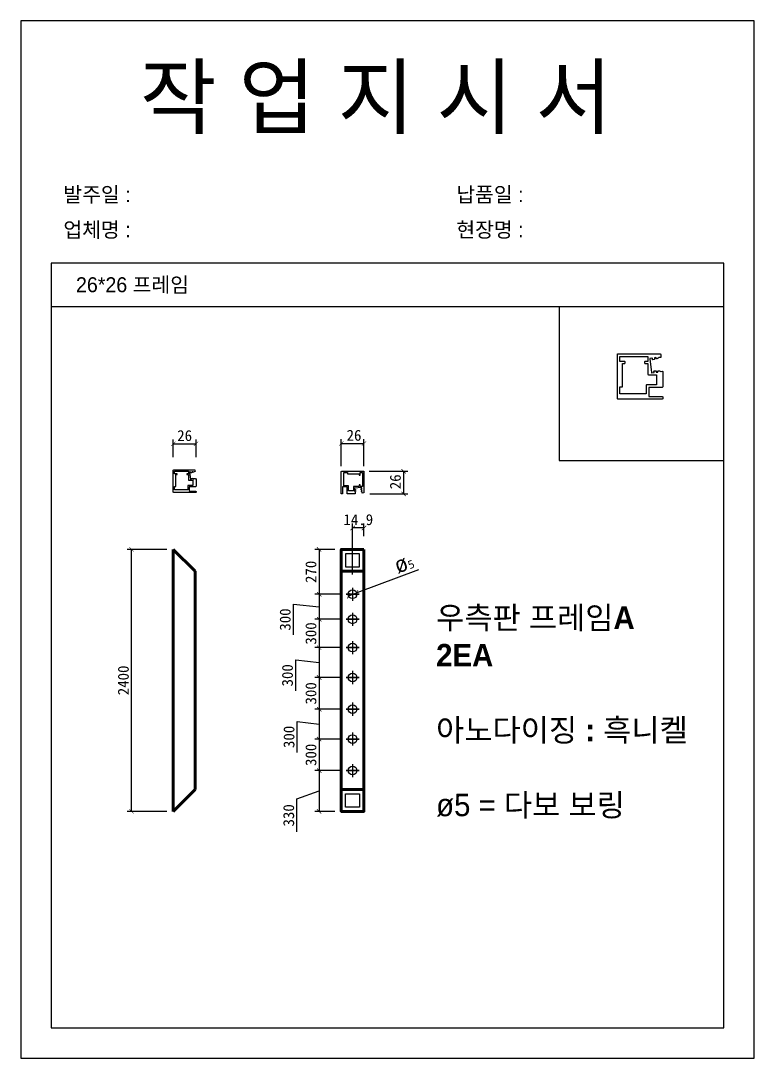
# Model space of a CAD drawing. Header units: millimetres. Extents: x -44117 to 256353, y -2095463 to 65325.
# Drawn here: x 59847 to 61527, y 21138 to 23514 of the extents above; entities that cross this region are included whole.
import ezdxf

# ---------------------------------------------------------------- set-up
doc = ezdxf.new("R2010")
doc.units = ezdxf.units.MM
doc.header["$LTSCALE"] = 10
doc.layers.add('Layer1', color=7, linetype='Continuous', lineweight=70)
doc.dimstyles.new('ISO-25', dxfattribs={"dimtxt": 2.5, "dimasz": 2.5, "dimexe": 1, "dimexo": 1, "dimtad": 1, "dimtxsty": 'Standard', "dimblk": 'ARCHTICK', "dimcen": 2.5, "dimadec": 0, "dimazin": 0, "dimtfac": 1, "dimtmove": 0, "dimatfit": 3, "dimfxl": 0, "dimarcsym": 0})

# ---------------------------------------------------------------- blocks, each defined once
blk = doc.blocks.new('_ArchTick')
at = {"color": 0, "linetype": 'ByBlock', "const_width": 0.15}
blk.add_lwpolyline([(-0.5, -0.5), (0.5, 0.5)], dxfattribs=at)
blk = doc.blocks.new('*D1597')
at = {"color": 0, "lineweight": -2}
for p, q in [((60581.5, 22493.6), (60581.5, 22555.6)), ((60633.5, 22494.1), (60633.5, 22555.6)), ((60581.5, 22545.6), (60633.5, 22545.6))]:
    blk.add_line(p, q, dxfattribs=at)
at = {"layer": 'Defpoints', "color": 0}
for p in [(60633.5, 22545.6), (60581.5, 22478.6), (60633.5, 22479.1)]:
    blk.add_point(p, dxfattribs=at)
at = {"color": 0, "lineweight": -2, "xscale": 10, "yscale": 10, "zscale": 10, "rotation": 180}
blk.add_blockref('_ArchTick', (60581.5, 22545.6), dxfattribs=at)
at = {"color": 0, "lineweight": -2, "xscale": 10, "yscale": 10, "zscale": 10}
blk.add_blockref('_ArchTick', (60633.5, 22545.6), dxfattribs=at)
at = {"color": 0, "insert": (60610.7, 22564.4), "char_height": 25, "attachment_point": 5}
blk.add_mtext('26', dxfattribs=at)
blk = doc.blocks.new('*D1598')
at = {"color": 0, "lineweight": -2}
for p, q in [((60645.3, 22482.1), (60734.2, 22482.1)), ((60724.2, 22482.1), (60724.2, 22430.1)), ((60647, 22430.1), (60734.2, 22430.1))]:
    blk.add_line(p, q, dxfattribs=at)
at = {"layer": 'Defpoints', "color": 0}
for p in [(60630.3, 22482.1), (60632, 22430.1), (60724.2, 22430.1)]:
    blk.add_point(p, dxfattribs=at)
at = {"color": 0, "lineweight": -2, "xscale": 10, "yscale": 10, "zscale": 10}
for p, rotation in [((60724.2, 22482.1), 90), ((60724.2, 22430.1), 270)]:
    blk.add_blockref('_ArchTick', p, dxfattribs=dict(at, rotation=rotation))
at = {"color": 0, "insert": (60705.5, 22458), "char_height": 25, "attachment_point": 5, "rotation": 90}
blk.add_mtext('26', dxfattribs=at)
blk = doc.blocks.new('*D1599')
at = {"color": 0, "lineweight": -2}
for p, q in [((60196.8, 22514.4), (60196.8, 22554.9)), ((60248.8, 22514.4), (60248.8, 22554.9)), ((60196.8, 22544.9), (60248.8, 22544.9))]:
    blk.add_line(p, q, dxfattribs=at)
at = {"layer": 'Defpoints', "color": 0}
for p in [(60248.8, 22544.9), (60196.8, 22484.4), (60248.8, 22484.4)]:
    blk.add_point(p, dxfattribs=at)
at = {"color": 0, "lineweight": -2, "xscale": 10, "yscale": 10, "zscale": 10, "rotation": 180}
blk.add_blockref('_ArchTick', (60196.8, 22544.9), dxfattribs=at)
at = {"color": 0, "lineweight": -2, "xscale": 10, "yscale": 10, "zscale": 10}
blk.add_blockref('_ArchTick', (60248.8, 22544.9), dxfattribs=at)
at = {"color": 0, "insert": (60222.8, 22563.7), "char_height": 25, "attachment_point": 5}
blk.add_mtext('26', dxfattribs=at)
blk = doc.blocks.new('*D1600')
at = {"color": 0, "lineweight": -2}
for p, q in [((60758.7, 22256.5), (60616.8, 22203.9)), ((60598.1, 22196.9), (60616.8, 22203.9)), ((60598.1, 22196.9), (60598.1, 22196.9))]:
    blk.add_line(p, q, dxfattribs=at)
at = {"layer": 'Defpoints', "color": 0}
for p in [(60598.1, 22196.9), (60616.8, 22203.9)]:
    blk.add_point(p, dxfattribs=at)
at = {"color": 0, "lineweight": -2, "xscale": 10, "yscale": 10, "zscale": 10}
for p, rotation in [((60598.1, 22196.9), 20.35034544433013), ((60616.8, 22203.9), 200.3503454443301)]:
    blk.add_blockref('_ArchTick', p, dxfattribs=dict(at, rotation=rotation))
at = {"color": 0, "insert": (60724.9, 22271.7), "char_height": 25, "attachment_point": 5, "rotation": 20.3503}
blk.add_mtext('{\\fGulim|b0|i0|c129|p50;\\H1.4583x;ø\\fMalgun Gothic|b0|i0|c129|p50;\\H0.51429x;5}', dxfattribs=at)
blk = doc.blocks.new('*D1601')
at = {"color": 0, "lineweight": -2}
for p, q in [((60607.5, 22245.4), (60607.5, 22362.3)), ((60633.5, 22333.2), (60633.5, 22362.3)), ((60633.5, 22352.3), (60607.5, 22352.3))]:
    blk.add_line(p, q, dxfattribs=at)
at = {"layer": 'Defpoints', "color": 0}
for p in [(60607.5, 22352.3), (60633.5, 22303.2), (60607.5, 22215.4)]:
    blk.add_point(p, dxfattribs=at)
at = {"color": 0, "lineweight": -2, "xscale": 10, "yscale": 10, "zscale": 10, "rotation": 180}
blk.add_blockref('_ArchTick', (60607.5, 22352.3), dxfattribs=at)
at = {"color": 0, "lineweight": -2, "xscale": 10, "yscale": 10, "zscale": 10}
blk.add_blockref('_ArchTick', (60633.5, 22352.3), dxfattribs=at)
at = {"color": 0, "insert": (60620.5, 22371.1), "char_height": 25, "attachment_point": 5}
blk.add_mtext('14.9', dxfattribs=at)
blk = doc.blocks.new('*D1602')
at = {"color": 0, "lineweight": -2}
for p, q in [((60566.5, 22303.2), (60520.9, 22303.2)), ((60530.9, 22303.2), (60530.9, 22200.4)), ((60577.5, 22200.4), (60520.9, 22200.4))]:
    blk.add_line(p, q, dxfattribs=at)
at = {"layer": 'Defpoints', "color": 0}
for p in [(60581.5, 22303.2), (60530.9, 22200.4), (60592.5, 22200.4)]:
    blk.add_point(p, dxfattribs=at)
at = {"color": 0, "lineweight": -2, "xscale": 10, "yscale": 10, "zscale": 10}
for p, rotation in [((60530.9, 22303.2), 90), ((60530.9, 22200.4), 270)]:
    blk.add_blockref('_ArchTick', p, dxfattribs=dict(at, rotation=rotation))
at = {"color": 0, "insert": (60512.1, 22251.8), "char_height": 25, "attachment_point": 5, "rotation": 90}
blk.add_mtext('270', dxfattribs=at)
blk = doc.blocks.new('*D1603')
at = {"color": 0, "lineweight": -2}
for p, q in [((60577.5, 22200.4), (60520.9, 22200.4)), ((60530.9, 22200.4), (60530.9, 22143.1)), ((60471.8, 22107.2), (60471.8, 22178)), ((60471.8, 22178), (60530.9, 22171.8)), ((60577.5, 22143.1), (60520.9, 22143.1))]:
    blk.add_line(p, q, dxfattribs=at)
at = {"layer": 'Defpoints', "color": 0}
for p in [(60592.5, 22200.4), (60530.9, 22143.1), (60592.5, 22143.1)]:
    blk.add_point(p, dxfattribs=at)
at = {"color": 0, "lineweight": -2, "xscale": 10, "yscale": 10, "zscale": 10}
for p, rotation in [((60530.9, 22200.4), 90), ((60530.9, 22143.1), 270)]:
    blk.add_blockref('_ArchTick', p, dxfattribs=dict(at, rotation=rotation))
at = {"color": 0, "insert": (60453.1, 22142.6), "char_height": 25, "attachment_point": 5, "rotation": 90}
blk.add_mtext('300', dxfattribs=at)
blk = doc.blocks.new('*D1604')
at = {"color": 0, "lineweight": -2}
for p, q in [((60577.5, 22143.1), (60520.9, 22143.1)), ((60530.9, 22143.1), (60530.9, 22078.2)), ((60577.5, 22078.2), (60520.9, 22078.2))]:
    blk.add_line(p, q, dxfattribs=at)
at = {"layer": 'Defpoints', "color": 0}
for p in [(60592.5, 22143.1), (60530.9, 22078.2), (60592.5, 22078.2)]:
    blk.add_point(p, dxfattribs=at)
at = {"color": 0, "lineweight": -2, "xscale": 10, "yscale": 10, "zscale": 10}
for p, rotation in [((60530.9, 22143.1), 90), ((60530.9, 22078.2), 270)]:
    blk.add_blockref('_ArchTick', p, dxfattribs=dict(at, rotation=rotation))
at = {"color": 0, "insert": (60512.1, 22110.7), "char_height": 25, "attachment_point": 5, "rotation": 90}
blk.add_mtext('300', dxfattribs=at)
blk = doc.blocks.new('*D1605')
at = {"color": 0, "lineweight": -2}
for p, q in [((60577.5, 22078.2), (60520.9, 22078.2)), ((60530.9, 22078.2), (60530.9, 22009.8)), ((60477.1, 21979.4), (60477.1, 22050.3)), ((60477.1, 22050.3), (60530.9, 22044)), ((60577.5, 22009.8), (60520.9, 22009.8))]:
    blk.add_line(p, q, dxfattribs=at)
at = {"layer": 'Defpoints', "color": 0}
for p in [(60592.5, 22078.2), (60530.9, 22009.8), (60592.5, 22009.8)]:
    blk.add_point(p, dxfattribs=at)
at = {"color": 0, "lineweight": -2, "xscale": 10, "yscale": 10, "zscale": 10}
for p, rotation in [((60530.9, 22078.2), 90), ((60530.9, 22009.8), 270)]:
    blk.add_blockref('_ArchTick', p, dxfattribs=dict(at, rotation=rotation))
at = {"color": 0, "insert": (60458.3, 22014.8), "char_height": 25, "attachment_point": 5, "rotation": 90}
blk.add_mtext('300', dxfattribs=at)
blk = doc.blocks.new('*D1606')
at = {"color": 0, "lineweight": -2}
for p, q in [((60577.5, 22009.8), (60520.9, 22009.8)), ((60530.9, 22009.8), (60530.9, 21937.2)), ((60577.5, 21937.2), (60520.9, 21937.2))]:
    blk.add_line(p, q, dxfattribs=at)
at = {"layer": 'Defpoints', "color": 0}
for p in [(60592.5, 22009.8), (60530.9, 21937.2), (60592.5, 21937.2)]:
    blk.add_point(p, dxfattribs=at)
at = {"color": 0, "lineweight": -2, "xscale": 10, "yscale": 10, "zscale": 10}
for p, rotation in [((60530.9, 22009.8), 90), ((60530.9, 21937.2), 270)]:
    blk.add_blockref('_ArchTick', p, dxfattribs=dict(at, rotation=rotation))
at = {"color": 0, "insert": (60512.1, 21973.5), "char_height": 25, "attachment_point": 5, "rotation": 90}
blk.add_mtext('300', dxfattribs=at)
blk = doc.blocks.new('*D1607')
at = {"color": 0, "lineweight": -2}
for p, q in [((60577.5, 21937.2), (60520.9, 21937.2)), ((60530.9, 21937.2), (60530.9, 21868.8)), ((60480.6, 21838.4), (60480.6, 21909.3)), ((60480.6, 21909.3), (60530.9, 21903)), ((60577.5, 21868.8), (60520.9, 21868.8))]:
    blk.add_line(p, q, dxfattribs=at)
at = {"layer": 'Defpoints', "color": 0}
for p in [(60592.5, 21937.2), (60530.9, 21868.8), (60592.5, 21868.8)]:
    blk.add_point(p, dxfattribs=at)
at = {"color": 0, "lineweight": -2, "xscale": 10, "yscale": 10, "zscale": 10}
for p, rotation in [((60530.9, 21937.2), 90), ((60530.9, 21868.8), 270)]:
    blk.add_blockref('_ArchTick', p, dxfattribs=dict(at, rotation=rotation))
at = {"color": 0, "insert": (60461.9, 21873.8), "char_height": 25, "attachment_point": 5, "rotation": 90}
blk.add_mtext('300', dxfattribs=at)
blk = doc.blocks.new('*D1608')
at = {"color": 0, "lineweight": -2}
for p, q in [((60577.5, 21868.8), (60520.9, 21868.8)), ((60530.9, 21868.8), (60530.9, 21796.7)), ((60577.5, 21796.7), (60520.9, 21796.7))]:
    blk.add_line(p, q, dxfattribs=at)
at = {"layer": 'Defpoints', "color": 0}
for p in [(60592.5, 21868.8), (60530.9, 21796.7), (60592.5, 21796.7)]:
    blk.add_point(p, dxfattribs=at)
at = {"color": 0, "lineweight": -2, "xscale": 10, "yscale": 10, "zscale": 10}
for p, rotation in [((60530.9, 21868.8), 90), ((60530.9, 21796.7), 270)]:
    blk.add_blockref('_ArchTick', p, dxfattribs=dict(at, rotation=rotation))
at = {"color": 0, "insert": (60512.1, 21832.7), "char_height": 25, "attachment_point": 5, "rotation": 90}
blk.add_mtext('300', dxfattribs=at)
blk = doc.blocks.new('*D1609')
at = {"color": 0, "lineweight": -2}
for p, q in [((60577.5, 21796.7), (60520.9, 21796.7)), ((60530.9, 21796.7), (60530.9, 21703.2)), ((60479.9, 21731.6), (60530.9, 21750)), ((60479.9, 21656.6), (60479.9, 21731.6)), ((60566.5, 21703.2), (60520.9, 21703.2))]:
    blk.add_line(p, q, dxfattribs=at)
at = {"layer": 'Defpoints', "color": 0}
for p in [(60592.5, 21796.7), (60530.9, 21703.2), (60581.5, 21703.2)]:
    blk.add_point(p, dxfattribs=at)
at = {"color": 0, "lineweight": -2, "xscale": 10, "yscale": 10, "zscale": 10}
for p, rotation in [((60530.9, 21796.7), 90), ((60530.9, 21703.2), 270)]:
    blk.add_blockref('_ArchTick', p, dxfattribs=dict(at, rotation=rotation))
at = {"color": 0, "insert": (60461.2, 21694.1), "char_height": 25, "attachment_point": 5, "rotation": 90}
blk.add_mtext('330', dxfattribs=at)
blk = doc.blocks.new('*D1610')
at = {"color": 0, "lineweight": -2}
for p, q in [((60181.8, 22303.2), (60091.2, 22303.2)), ((60101.2, 21703.2), (60101.2, 22303.2)), ((60181.8, 21703.2), (60091.2, 21703.2))]:
    blk.add_line(p, q, dxfattribs=at)
at = {"layer": 'Defpoints', "color": 0}
for p in [(60101.2, 22303.2), (60196.8, 22303.2), (60196.8, 21703.2)]:
    blk.add_point(p, dxfattribs=at)
at = {"color": 0, "lineweight": -2, "xscale": 10, "yscale": 10, "zscale": 10}
for p, rotation in [((60101.2, 22303.2), 90), ((60101.2, 21703.2), 270)]:
    blk.add_blockref('_ArchTick', p, dxfattribs=dict(at, rotation=rotation))
at = {"color": 0, "insert": (60082.5, 22003.2), "char_height": 25, "attachment_point": 5, "rotation": 90}
blk.add_mtext('2400', dxfattribs=at)

msp = doc.modelspace()

# ---------------------------------------------------------------- linework, layer by layer
for p, q in [((61457.39461, 22958.68569), (59917.39461, 22958.68569)), ((61457.39461, 22858.68569), (59917.39461, 22858.68569))]:
    msp.add_line(p, q)
at = {"lineweight": 30}
for p, q in [((60607.45868, 22215.41692), (60607.45868, 22185.41692)), ((60607.45868, 22158.0868), (60607.45868, 22128.0868)), ((60607.45868, 22093.22839), (60607.45868, 22063.22839)), ((60607.45868, 22024.794), (60607.45868, 21994.794)), ((60607.45868, 21952.24612), (60607.45868, 21922.24612)), ((60607.45868, 21883.78432), (60607.45868, 21853.78432)), ((60607.45868, 21811.68732), (60607.45868, 21781.68732))]:
    msp.add_line(p, q, dxfattribs=at)
for points in [[(59847.39461, 21137.85541), (61527.39461, 21137.85541), (61527.39461, 23513.85541), (59847.39461, 23513.85541)], [(61457.39461, 22858.68569), (61080.44586, 22858.68569), (61080.44586, 22507.07872), (61457.39461, 22507.07872)], [(60623.45868, 22293.22839), (60591.45868, 22293.22839), (60591.45868, 22263.22839), (60623.45868, 22263.22839)], [(60623.45868, 21713.22839), (60591.45868, 21713.22839), (60591.45868, 21743.22839), (60623.45868, 21743.22839)]]:
    msp.add_lwpolyline(points, close=True)
msp.add_lwpolyline([(59917.39461, 22958.68569), (59917.39461, 21207.85541), (61457.39461, 21207.85541), (61457.39461, 22958.68569)])
for points in [[(61313.76363, 22743.83003), (61313.76363, 22743.83003), (61313.76363, 22743.83003, -0.4142135624), (61313.06768, 22742.93803), (61309.99579, 22742.55878, 0.1357168379), (61309.6018, 22742.39562, -0.1201861936), (61303.98456, 22739.86564, -0.4322308638), (61303.04425, 22740.55412), (61302.90484, 22741.68334, 0.4142135624), (61302.01285, 22742.37929), (61299.47214, 22742.06562, 0.4142135624), (61298.77619, 22741.17362), (61299.07026, 22738.79171, -0.4142135624), (61298.37431, 22737.89971), (61295.19842, 22737.50762, -0.4142135624), (61294.30642, 22738.20357), (61294.01236, 22740.58549, 0.4142135624), (61293.12036, 22741.28144), (61288.75352, 22740.74231, 0.4142135624), (61288.05757, 22739.85032), (61291.97848, 22708.09144, 0.4142135624), (61292.87047, 22707.39549), (61297.23732, 22707.93461, 0.4142135624), (61297.93327, 22708.82661), (61297.6392, 22711.20852, -0.4142135624), (61298.33515, 22712.10052), (61301.51104, 22712.49261, -0.4142135624), (61302.40303, 22711.79666), (61302.6971, 22709.41474, 0.4142135624), (61303.58909, 22708.71879), (61306.1298, 22709.03247, 0.4142135624), (61306.82575, 22709.92446), (61306.68634, 22711.05368, -0.4322308638), (61307.43097, 22711.95018, -0.1201861936), (61313.49486, 22710.86234, 0.1357168379), (61313.9167, 22710.7999), (61316.98859, 22711.17915, -0.4142135624), (61317.88059, 22710.4832), (61317.88059, 22676.0832, -0.4142135624), (61315.88059, 22674.0832), (61285.88059, 22674.0832), (61285.88059, 22653.2832), (61316.64532, 22653.2832, -0.4228503783), (61317.88059, 22652.08372), (61317.88059, 22648.4832, -0.4142135624), (61316.68059, 22647.2832), (61215.88059, 22647.2832, -0.4142135624), (61213.88059, 22649.2832), (61213.88059, 22749.2832, -0.4142135624), (61215.88059, 22751.2832), (61311.09091, 22751.27897, -0.4142135624), (61313.09091, 22749.27897), (61313.76363, 22743.83003)], [(61303.88059, 22703.2832), (61303.88059, 22680.0832), (61285.88059, 22680.0832), (61281.08059, 22680.0832, 0.4142135624), (61279.88059, 22678.8832), (61279.88059, 22674.0832), (61279.88059, 22674.0832), (61279.88059, 22659.2832), (61219.88059, 22659.2832), (61219.88059, 22675.2832), (61225.88059, 22675.2832), (61225.88059, 22729.2832), (61230.68059, 22729.2832, 0.4142135624), (61231.88059, 22730.4832), (61231.88059, 22732.0832, 0.4142135624), (61230.68059, 22733.2832), (61219.88059, 22733.2832), (61219.88059, 22745.2832), (61283.88059, 22745.2832), (61283.88059, 22734.4832, -0.4142135624), (61282.68059, 22733.2832), (61277.08059, 22733.2832, 0.4142135624), (61275.88059, 22732.0832), (61275.88059, 22730.4832, 0.4142135624), (61277.08059, 22729.2832), (61282.66059, 22729.2832, -0.4142135624), (61283.86059, 22728.0832), (61283.86059, 22704.4832, 0.4142135624), (61285.06059, 22703.2832), (61303.88059, 22703.2832)], [(60246.7641, 22481.68493), (60246.7641, 22481.68493), (60246.7641, 22481.68493, -0.4142135624), (60246.41613, 22481.23893), (60244.88018, 22481.0493, 0.1357168379), (60244.68319, 22480.96772, -0.1201861936), (60241.87457, 22479.70273, -0.4322308638), (60241.40441, 22480.04697), (60241.33471, 22480.61158, 0.4142135624), (60240.88871, 22480.95956), (60239.61835, 22480.80272, 0.4142135624), (60239.27038, 22480.35672), (60239.41741, 22479.16577, -0.4142135624), (60239.06944, 22478.71977), (60237.4815, 22478.52372, -0.4142135624), (60237.0355, 22478.8717), (60236.88846, 22480.06266, 0.4142135624), (60236.44247, 22480.41063), (60234.25904, 22480.14107, 0.4142135624), (60233.91107, 22479.69507), (60235.87152, 22463.81563, 0.4142135624), (60236.31752, 22463.46766), (60238.50094, 22463.73722, 0.4142135624), (60238.84892, 22464.18322), (60238.70188, 22465.37417, -0.4142135624), (60239.04986, 22465.82017), (60240.6378, 22466.01622, -0.4142135624), (60241.0838, 22465.66824), (60241.23083, 22464.47728, 0.4142135624), (60241.67683, 22464.12931), (60242.94719, 22464.28615, 0.4142135624), (60243.29516, 22464.73214), (60243.22546, 22465.29675, -0.4322308638), (60243.59777, 22465.745, -0.1201861936), (60246.62971, 22465.20108, 0.1357168379), (60246.84064, 22465.16986), (60248.37658, 22465.35949, -0.4142135624), (60248.82258, 22465.01151), (60248.82258, 22447.81151, -0.4142135624), (60247.82258, 22446.81151), (60232.82258, 22446.81151), (60232.82258, 22436.41151), (60248.20494, 22436.41151, -0.4228503783), (60248.82258, 22435.81177), (60248.82258, 22434.01151, -0.4142135624), (60248.22258, 22433.41151), (60197.82258, 22433.41151, -0.4142135624), (60196.82258, 22434.41151), (60196.82258, 22484.41151, -0.4142135624), (60197.82258, 22485.41151), (60245.42774, 22485.4094, -0.4142135624), (60246.42774, 22484.4094), (60246.7641, 22481.68493)], [(60241.82258, 22461.41151), (60241.82258, 22449.81151), (60232.82258, 22449.81151), (60230.42258, 22449.81151, 0.4142135624), (60229.82258, 22449.21151), (60229.82258, 22446.81151), (60229.82258, 22446.81151), (60229.82258, 22439.41151), (60199.82258, 22439.41151), (60199.82258, 22447.41151), (60202.82258, 22447.41151), (60202.82258, 22474.41151), (60205.22258, 22474.41151, 0.4142135624), (60205.82258, 22475.01151), (60205.82258, 22475.81151, 0.4142135624), (60205.22258, 22476.41151), (60199.82258, 22476.41151), (60199.82258, 22482.41151), (60231.82258, 22482.41151), (60231.82258, 22477.01151, -0.4142135624), (60231.22258, 22476.41151), (60228.42258, 22476.41151, 0.4142135624), (60227.82258, 22475.81151), (60227.82258, 22475.01151, 0.4142135624), (60228.42258, 22474.41151), (60231.21258, 22474.41151, -0.4142135624), (60231.81258, 22473.81151), (60231.81258, 22462.01151, 0.4142135624), (60232.41258, 22461.41151), (60241.82258, 22461.41151)], [(60629.73001, 22432.1772), (60629.73001, 22432.1772), (60629.73001, 22432.1772, -0.4142135624), (60629.28402, 22432.52517), (60629.09439, 22434.06112, 0.1357168379), (60629.01281, 22434.25811, -0.1201861936), (60627.74782, 22437.06673, -0.4322308638), (60628.09206, 22437.53689), (60628.65667, 22437.60659, 0.4142135624), (60629.00465, 22438.05259), (60628.84781, 22439.32294, 0.4142135624), (60628.40181, 22439.67092), (60627.21085, 22439.52389, -0.4142135624), (60626.76486, 22439.87186), (60626.56881, 22441.4598, -0.4142135624), (60626.91678, 22441.9058), (60628.10774, 22442.05284, 0.4142135624), (60628.45572, 22442.49883), (60628.18616, 22444.68226, 0.4142135624), (60627.74016, 22445.03023), (60611.86072, 22443.06978, 0.4142135624), (60611.51274, 22442.62378), (60611.78231, 22440.44035, 0.4142135624), (60612.2283, 22440.09238), (60613.41926, 22440.23941, -0.4142135624), (60613.86526, 22439.89144), (60614.0613, 22438.3035, -0.4142135624), (60613.71333, 22437.8575), (60612.52237, 22437.71046, 0.4142135624), (60612.1744, 22437.26447), (60612.33123, 22435.99411, 0.4142135624), (60612.77723, 22435.64614), (60613.34184, 22435.71584, -0.4322308638), (60613.79009, 22435.34353, -0.1201861936), (60613.24617, 22432.31158, 0.1357168379), (60613.21495, 22432.10066), (60613.40458, 22430.56472, -0.4142135624), (60613.0566, 22430.11872), (60595.8566, 22430.11872, -0.4142135624), (60594.8566, 22431.11872), (60594.8566, 22446.11872), (60584.4566, 22446.11872), (60584.4566, 22430.73635, -0.4228503783), (60583.85686, 22430.11872), (60582.0566, 22430.11872, -0.4142135624), (60581.4566, 22430.71872), (60581.4566, 22481.11872, -0.4142135624), (60582.4566, 22482.11872), (60632.4566, 22482.11872, -0.4142135624), (60633.4566, 22481.11872), (60633.45448, 22433.51356, -0.4142135624), (60632.45448, 22432.51356), (60629.73001, 22432.1772)], [(60609.4566, 22437.11872), (60597.8566, 22437.11872), (60597.8566, 22446.11872), (60597.8566, 22448.51872, 0.4142135624), (60597.2566, 22449.11872), (60594.8566, 22449.11872), (60594.8566, 22449.11872), (60587.4566, 22449.11872), (60587.4566, 22479.11872), (60595.4566, 22479.11872), (60595.4566, 22476.11872), (60622.4566, 22476.11872), (60622.4566, 22473.71872, 0.4142135624), (60623.0566, 22473.11872), (60623.8566, 22473.11872, 0.4142135624), (60624.4566, 22473.71872), (60624.4566, 22479.11872), (60630.4566, 22479.11872), (60630.4566, 22447.11872), (60625.0566, 22447.11872, -0.4142135624), (60624.4566, 22447.71872), (60624.4566, 22450.51872, 0.4142135624), (60623.8566, 22451.11872), (60623.0566, 22451.11872, 0.4142135624), (60622.4566, 22450.51872), (60622.4566, 22447.72872, -0.4142135624), (60621.8566, 22447.12872), (60610.0566, 22447.12872, 0.4142135624), (60609.4566, 22446.52872), (60609.4566, 22437.11872)]]:
    msp.add_lwpolyline(points, format="xyb")
for points in [[(60622.45868, 22200.41692), (60592.45868, 22200.41692)], [(60622.45868, 22143.0868), (60592.45868, 22143.0868)], [(60622.45868, 22078.22839), (60592.45868, 22078.22839)], [(60622.45868, 22009.794), (60592.45868, 22009.794)], [(60622.45868, 21937.24612), (60592.45868, 21937.24612)], [(60622.45868, 21868.78432), (60592.45868, 21868.78432)], [(60622.45868, 21796.68732), (60592.45868, 21796.68732)]]:
    msp.add_lwpolyline(points, close=True, dxfattribs=at)
for centre in [(60607.45868, 22200.41692), (60607.45868, 22143.0868), (60607.45868, 22078.22839), (60607.45868, 22009.794), (60607.45868, 21937.24612), (60607.45868, 21868.78432), (60607.45868, 21796.68732)]:
    msp.add_circle(centre, 10, dxfattribs=at)
at = {"layer": 'Layer1'}
for p, q in [((60196.82258, 22303.22839), (60246.82258, 22253.22839)), ((60633.45868, 22253.22839), (60581.45868, 22253.22839)), ((60246.82258, 21753.22839), (60196.82258, 21703.22839)), ((60633.45868, 21753.22839), (60581.45868, 21753.22839))]:
    msp.add_line(p, q, dxfattribs=at)
for points in [[(60196.82258, 22303.22839), (60196.82258, 21703.22839)], [(60246.82258, 22253.22839), (60246.82258, 21753.22839)]]:
    msp.add_lwpolyline(points, dxfattribs=at)
msp.add_lwpolyline([(60633.45868, 22303.22839), (60581.45868, 22303.22839), (60581.45868, 21703.22839), (60633.45868, 21703.22839)], close=True, dxfattribs=at)

# ---------------------------------------------------------------- texts
at = {"attachment_point": 1}
for s, heights, insert, char_height in [('{\\fGulim|b0|i0|c129|p50;작 업 지 시 서}', [-155.84554], (60120.20122, 23409.6929), 140), ('{\\fGulim|b0|i0|c129|p50;발주일 :}', [-38.18216], (59944.99186, 23132.97248), 34.3), ('{\\fGulim|b0|i0|c129|p50;납품일 :}', [-37.67976], (60844.96985, 23132.97248), 34.3), ('{\\fGulim|b0|i0|c129|p50;업체명 : }', [-38.2735], (59944.99186, 23052.3163), 34.3), ('{\\fGulim|b0|i0|c129|p50;현장명 : }', [-38.2735], (60844.96985, 23052.3163), 34.3), ('{\\fGulim|b0|i0|c129|p50;26*26 프레임}', [-38.22783], (59973.95445, 22926.44772), 34.3), ('{\\fGulim|b1|i0|c129|p50;우측판 프레임A\\P2EA\\P\\P아노다이징 : 흑니켈\\P\\P\\fGulim|b0|i0|c129|p50;ø5 = 다보 보링}', [-491.47221], (60798.78312, 22172.43689), 51.45)]:
    msp.add_mtext_dynamic_manual_height_columns(s, width=3307.3198183, gutter_width=12.5, heights=heights, dxfattribs=dict(at, insert=insert, char_height=char_height))

# ---------------------------------------------------------------- dimensions: what is measured, and where the dimension line sits
for base, p1, p2, text, override, picture, middle in [((60248.82258, 22544.94959), (60196.82258, 22484.41151), (60248.82258, 22484.41151), '26', {"dimscale": 10, "dimasz": 1, "dimexo": 3}, '*D1599', (60222.82258, 22544.94959)), ((60633.4566, 22545.64583), (60581.4566, 22478.61723), (60633.4566, 22479.10522), '26', {"dimscale": 10, "dimasz": 1, "dimexo": 1.5}, '*D1597', (60610.72653, 22545.64583)), ((60607.45868, 22352.31822), (60633.45868, 22303.22839), (60607.45868, 22215.41692), '14.9', {"dimscale": 10, "dimasz": 1, "dimexo": 3}, '*D1601', (60620.45868, 22352.31822))]:
    dim = msp.add_linear_dim(base=base, p1=p1, p2=p2, text=text, dimstyle='ISO-25', override=override)
    dim.commit()
    dim.dimension.update_dxf_attribs({"geometry": picture, "text_midpoint": middle, "dimtype": 160})
for base, p1, p2, text, override, picture, middle in [((60724.22734, 22430.11872), (60630.27076, 22482.11872), (60631.95647, 22430.11872), '26', {"dimscale": 10, "dimasz": 1, "dimexo": 1.5}, '*D1598', (60724.22734, 22458.03835)), ((60530.85167, 22200.41692), (60581.45868, 22303.22839), (60592.45868, 22200.41692), '270', {"dimscale": 10, "dimasz": 1, "dimexo": 1.5}, '*D1602', (60530.85167, 22251.82266)), ((60530.85167, 22143.0868), (60592.45868, 22200.41692), (60592.45868, 22143.0868), '300', {"dimscale": 10, "dimasz": 1, "dimexo": 1.5, "dimtmove": 1}, '*D1603', (60471.80087, 22171.75186)), ((60530.85167, 22078.22839), (60592.45868, 22143.0868), (60592.45868, 22078.22839), '300', {"dimscale": 10, "dimasz": 1, "dimexo": 1.5, "dimtmove": 1}, '*D1604', (60530.85167, 22110.6576)), ((60530.85167, 22009.794), (60592.45868, 22078.22839), (60592.45868, 22009.794), '300', {"dimscale": 10, "dimasz": 1, "dimexo": 1.5, "dimtmove": 1}, '*D1605', (60477.09314, 22044.0112)), ((60530.85167, 21937.24612), (60592.45868, 22009.794), (60592.45868, 21937.24612), '300', {"dimscale": 10, "dimasz": 1, "dimexo": 1.5, "dimtmove": 1}, '*D1606', (60530.85167, 21973.52006)), ((60530.85167, 21868.78432), (60592.45868, 21937.24612), (60592.45868, 21868.78432), '300', {"dimscale": 10, "dimasz": 1, "dimexo": 1.5, "dimtmove": 1}, '*D1607', (60480.62405, 21903.01522)), ((60530.85167, 21796.68732), (60592.45868, 21868.78432), (60592.45868, 21796.68732), '300', {"dimscale": 10, "dimasz": 1, "dimexo": 1.5, "dimtmove": 1}, '*D1608', (60530.85167, 21832.73582)), ((60530.85167, 21703.22839), (60592.45868, 21796.68732), (60581.45868, 21703.22839), '330', {"dimscale": 10, "dimasz": 1, "dimexo": 1.5, "dimtmove": 1}, '*D1609', (60479.91805, 21725.35931))]:
    dim = msp.add_linear_dim(base=base, p1=p1, p2=p2, angle=90, text=text, dimstyle='ISO-25', override=override)
    dim.commit()
    dim.dimension.update_dxf_attribs({"geometry": picture, "text_midpoint": middle, "dimtype": 160})
dim = msp.add_linear_dim(base=(60101.2195, 22303.22839), p1=(60196.82258, 21703.22839), p2=(60196.82258, 22303.22839), angle=90, text='2400', dimstyle='ISO-25', override={"dimscale": 10, "dimasz": 1, "dimexo": 1.5})
dim.commit()
dim.dimension.update_dxf_attribs({"geometry": '*D1610', "text_midpoint": (60082.4695, 22003.22839)})
dim = msp.add_diameter_dim_2p(p1=(60598.08284, 22196.93933), p2=(60616.83452, 22203.89452), text='{\\fGulim|b0|i0|c129|p50;\\H1.4583x;ø\\fMalgun Gothic|b0|i0|c129|p50;\\H0.51429x;5}', dimstyle='ISO-25', override={"dimscale": 10, "dimasz": 1, "dimexo": 3})
dim.commit()
dim.dimension.update_dxf_attribs({"geometry": '*D1600', "text_midpoint": (60733.89264, 22247.3126), "dimtype": 163})

doc.saveas('drawing.dxf')
